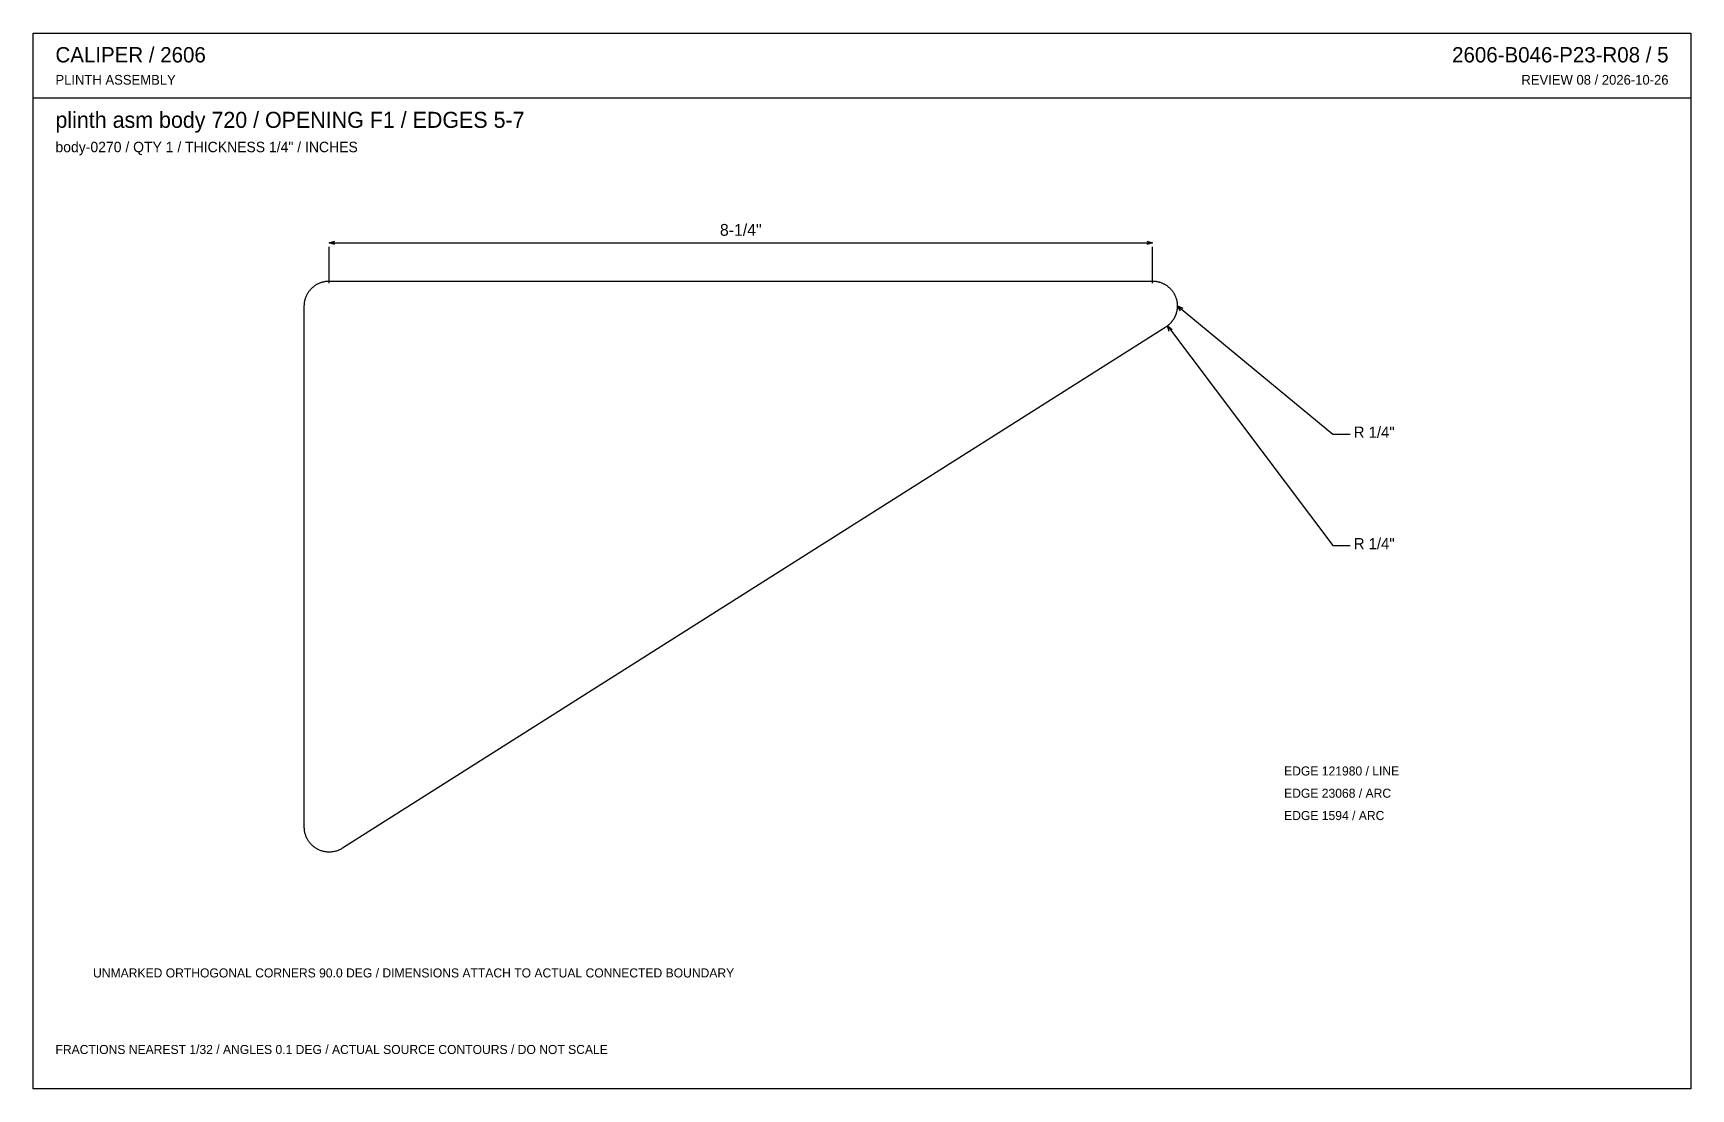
# Model space of a CAD drawing. Header units: inches. Extents: x 0.5 to 33.5, y 0.5 to 21.5.
import ezdxf
from ezdxf.enums import TextEntityAlignment as Align

# ---------------------------------------------------------------- set-up
doc = ezdxf.new("R2010")
doc.units = ezdxf.units.IN
doc.header["$MEASUREMENT"] = 0

msp = doc.modelspace()

# ---------------------------------------------------------------- linework, layer by layer
at = {"layer": 'ANNOTATION'}
for p, q in [((6.376, 17.347), (6.487, 17.382)), ((6.376, 17.347), (22.79, 17.347)), ((6.487, 17.312), (6.376, 17.347)), ((6.376, 16.542), (6.376, 17.264)), ((22.679, 17.382), (22.79, 17.347)), ((22.79, 17.347), (22.679, 17.312)), ((22.79, 16.542), (22.79, 17.264)), ((23.288, 16.086), (26.389, 13.528)), ((23.351, 15.989), (23.288, 16.086)), ((23.288, 16.086), (23.395, 16.042)), ((23.089, 15.688), (26.389, 11.306)), ((23.128, 15.578), (23.089, 15.688)), ((23.089, 15.688), (23.183, 15.62)), ((26.389, 13.528), (26.736, 13.528)), ((26.389, 11.306), (26.736, 11.306))]:
    msp.add_line(p, q, dxfattribs=at)
at = {"layer": 'OUTLINE'}
for p, q in [((0.472, 21.528), (33.528, 21.528)), ((0.472, 0.472), (0.472, 21.528)), ((33.528, 21.528), (33.528, 0.472)), ((0.472, 20.236), (33.528, 20.236)), ((6.142, 16.525), (6.153, 16.53)), ((6.153, 16.53), (6.164, 16.536)), ((6.164, 16.536), (6.175, 16.541)), ((6.175, 16.541), (6.186, 16.545)), ((6.186, 16.545), (6.197, 16.55)), ((6.197, 16.55), (6.209, 16.554)), ((6.209, 16.554), (6.22, 16.558)), ((6.22, 16.558), (6.232, 16.562)), ((6.232, 16.562), (6.244, 16.565)), ((6.244, 16.565), (6.256, 16.568)), ((6.256, 16.568), (6.267, 16.571)), ((6.267, 16.571), (6.279, 16.574)), ((6.279, 16.574), (6.291, 16.576)), ((6.291, 16.576), (6.303, 16.578)), ((6.303, 16.578), (6.315, 16.58)), ((6.315, 16.58), (6.328, 16.581)), ((6.328, 16.581), (6.34, 16.582)), ((6.34, 16.582), (6.352, 16.583)), ((6.352, 16.583), (6.364, 16.583)), ((6.364, 16.583), (6.376, 16.583)), ((6.376, 16.583), (22.79, 16.583)), ((22.79, 16.583), (22.803, 16.583)), ((22.803, 16.583), (22.815, 16.583)), ((22.815, 16.583), (22.827, 16.582)), ((22.827, 16.582), (22.839, 16.581)), ((22.839, 16.581), (22.851, 16.58)), ((22.851, 16.58), (22.863, 16.578)), ((22.863, 16.578), (22.875, 16.576)), ((22.875, 16.576), (22.887, 16.574)), ((22.887, 16.574), (22.899, 16.571)), ((22.899, 16.571), (22.911, 16.568)), ((22.911, 16.568), (22.923, 16.565)), ((22.923, 16.565), (22.935, 16.562)), ((22.935, 16.562), (22.946, 16.558)), ((22.946, 16.558), (22.958, 16.554)), ((22.958, 16.554), (22.969, 16.55)), ((22.969, 16.55), (22.981, 16.545)), ((22.981, 16.545), (22.992, 16.541)), ((22.992, 16.541), (23.003, 16.536)), ((23.003, 16.536), (23.014, 16.53)), ((23.014, 16.53), (23.025, 16.525)), ((5.891, 16.195), (5.894, 16.207)), ((5.894, 16.207), (5.897, 16.219)), ((5.897, 16.219), (5.901, 16.23)), ((5.901, 16.23), (5.904, 16.242)), ((5.904, 16.242), (5.908, 16.254)), ((5.908, 16.254), (5.912, 16.265)), ((5.912, 16.265), (5.917, 16.276)), ((5.917, 16.276), (5.922, 16.288)), ((5.922, 16.288), (5.927, 16.299)), ((5.927, 16.299), (5.932, 16.31)), ((5.932, 16.31), (5.938, 16.32)), ((5.938, 16.32), (5.944, 16.331)), ((5.944, 16.331), (5.95, 16.342)), ((5.95, 16.342), (5.956, 16.352)), ((5.956, 16.352), (5.963, 16.362)), ((5.963, 16.362), (5.97, 16.372)), ((5.97, 16.372), (5.977, 16.382)), ((5.977, 16.382), (5.984, 16.392)), ((5.984, 16.392), (5.992, 16.402)), ((5.992, 16.402), (6, 16.411)), ((6, 16.411), (6.008, 16.42)), ((6.008, 16.42), (6.016, 16.429)), ((6.016, 16.429), (6.025, 16.438)), ((6.025, 16.438), (6.033, 16.446)), ((6.033, 16.446), (6.042, 16.455)), ((6.042, 16.455), (6.052, 16.463)), ((6.052, 16.463), (6.061, 16.47)), ((6.061, 16.47), (6.07, 16.478)), ((6.07, 16.478), (6.08, 16.485)), ((6.08, 16.485), (6.09, 16.493)), ((6.09, 16.493), (6.1, 16.5)), ((6.1, 16.5), (6.11, 16.506)), ((6.11, 16.506), (6.121, 16.513)), ((6.121, 16.513), (6.131, 16.519)), ((6.131, 16.519), (6.142, 16.525)), ((23.025, 16.525), (23.035, 16.519)), ((23.035, 16.519), (23.046, 16.513)), ((23.046, 16.513), (23.056, 16.506)), ((23.056, 16.506), (23.067, 16.5)), ((23.067, 16.5), (23.077, 16.493)), ((23.077, 16.493), (23.087, 16.485)), ((23.087, 16.485), (23.096, 16.478)), ((23.096, 16.478), (23.106, 16.47)), ((23.106, 16.47), (23.115, 16.463)), ((23.115, 16.463), (23.124, 16.455)), ((23.124, 16.455), (23.133, 16.446)), ((23.133, 16.446), (23.142, 16.438)), ((23.142, 16.438), (23.15, 16.429)), ((23.15, 16.429), (23.159, 16.42)), ((23.159, 16.42), (23.167, 16.411)), ((23.167, 16.411), (23.175, 16.402)), ((23.175, 16.402), (23.182, 16.392)), ((23.182, 16.392), (23.19, 16.382)), ((23.19, 16.382), (23.197, 16.372)), ((23.197, 16.372), (23.204, 16.362)), ((23.204, 16.362), (23.21, 16.352)), ((23.21, 16.352), (23.217, 16.342)), ((23.217, 16.342), (23.223, 16.331)), ((23.223, 16.331), (23.229, 16.32)), ((23.229, 16.32), (23.234, 16.31)), ((23.234, 16.31), (23.24, 16.299)), ((23.24, 16.299), (23.245, 16.288)), ((23.245, 16.288), (23.25, 16.276)), ((23.25, 16.276), (23.254, 16.265)), ((23.254, 16.265), (23.258, 16.254)), ((23.258, 16.254), (23.262, 16.242)), ((23.262, 16.242), (23.266, 16.23)), ((23.266, 16.23), (23.27, 16.219)), ((23.27, 16.219), (23.273, 16.207)), ((23.273, 16.207), (23.275, 16.195)), ((5.879, 16.098), (5.88, 16.11)), ((5.879, 16.086), (5.879, 16.098)), ((5.879, 5.692), (5.879, 16.086)), ((5.88, 16.123), (5.881, 16.135)), ((5.88, 16.11), (5.88, 16.123)), ((5.881, 16.135), (5.883, 16.147)), ((5.883, 16.147), (5.884, 16.159)), ((5.884, 16.159), (5.886, 16.171)), ((5.886, 16.171), (5.889, 16.183)), ((5.889, 16.183), (5.891, 16.195)), ((23.237, 15.867), (23.233, 15.86)), ((23.24, 15.874), (23.237, 15.867)), ((23.243, 15.881), (23.24, 15.874)), ((23.247, 15.888), (23.243, 15.881)), ((23.25, 15.896), (23.247, 15.888)), ((23.253, 15.903), (23.25, 15.896)), ((23.255, 15.91), (23.253, 15.903)), ((23.258, 15.917), (23.255, 15.91)), ((23.261, 15.925), (23.258, 15.917)), ((23.263, 15.932), (23.261, 15.925)), ((23.266, 15.94), (23.263, 15.932)), ((23.268, 15.947), (23.266, 15.94)), ((23.27, 15.955), (23.268, 15.947)), ((23.272, 15.962), (23.27, 15.955)), ((23.274, 15.97), (23.272, 15.962)), ((23.276, 15.977), (23.274, 15.97)), ((23.275, 16.195), (23.278, 16.183)), ((23.277, 15.985), (23.276, 15.977)), ((23.279, 15.993), (23.277, 15.985)), ((23.278, 16.183), (23.28, 16.171)), ((23.28, 16), (23.279, 15.993)), ((23.28, 16.171), (23.282, 16.159)), ((23.281, 16.008), (23.28, 16)), ((23.283, 16.016), (23.281, 16.008)), ((23.282, 16.159), (23.284, 16.147)), ((23.284, 16.024), (23.283, 16.016)), ((23.284, 16.147), (23.285, 16.135)), ((23.285, 16.031), (23.284, 16.024)), ((23.285, 16.135), (23.286, 16.123)), ((23.286, 16.047), (23.285, 16.039)), ((23.285, 16.039), (23.285, 16.031)), ((23.286, 16.123), (23.287, 16.11)), ((23.287, 16.055), (23.286, 16.047)), ((23.287, 16.11), (23.287, 16.098)), ((23.287, 16.098), (23.288, 16.086)), ((23.288, 16.078), (23.287, 16.07)), ((23.287, 16.07), (23.287, 16.063)), ((23.287, 16.063), (23.287, 16.055)), ((23.288, 16.086), (23.288, 16.078)), ((23.056, 15.666), (6.642, 5.272)), ((23.063, 15.67), (23.056, 15.666)), ((23.069, 15.675), (23.063, 15.67)), ((23.076, 15.679), (23.069, 15.675)), ((23.082, 15.684), (23.076, 15.679)), ((23.089, 15.688), (23.082, 15.684)), ((23.095, 15.693), (23.089, 15.688)), ((23.101, 15.698), (23.095, 15.693)), ((23.107, 15.703), (23.101, 15.698)), ((23.113, 15.708), (23.107, 15.703)), ((23.119, 15.713), (23.113, 15.708)), ((23.125, 15.718), (23.119, 15.713)), ((23.13, 15.723), (23.125, 15.718)), ((23.136, 15.729), (23.13, 15.723)), ((23.142, 15.734), (23.136, 15.729)), ((23.147, 15.74), (23.142, 15.734)), ((23.153, 15.745), (23.147, 15.74)), ((23.158, 15.751), (23.153, 15.745)), ((23.163, 15.757), (23.158, 15.751)), ((23.168, 15.763), (23.163, 15.757)), ((23.173, 15.769), (23.168, 15.763)), ((23.178, 15.775), (23.173, 15.769)), ((23.183, 15.781), (23.178, 15.775)), ((23.188, 15.787), (23.183, 15.781)), ((23.192, 15.794), (23.188, 15.787)), ((23.197, 15.8), (23.192, 15.794)), ((23.201, 15.806), (23.197, 15.8)), ((23.206, 15.813), (23.201, 15.806)), ((23.21, 15.819), (23.206, 15.813)), ((23.214, 15.826), (23.21, 15.819)), ((23.218, 15.833), (23.214, 15.826)), ((23.222, 15.839), (23.218, 15.833)), ((23.226, 15.846), (23.222, 15.839)), ((23.23, 15.853), (23.226, 15.846)), ((23.233, 15.86), (23.23, 15.853)), ((5.879, 5.675), (5.879, 5.692)), ((5.88, 5.659), (5.879, 5.675)), ((5.882, 5.642), (5.88, 5.659)), ((5.884, 5.626), (5.882, 5.642)), ((5.886, 5.609), (5.884, 5.626)), ((5.889, 5.593), (5.886, 5.609)), ((5.893, 5.577), (5.889, 5.593)), ((5.897, 5.561), (5.893, 5.577)), ((5.901, 5.545), (5.897, 5.561)), ((5.907, 5.529), (5.901, 5.545)), ((5.912, 5.513), (5.907, 5.529)), ((5.918, 5.498), (5.912, 5.513)), ((5.925, 5.483), (5.918, 5.498)), ((5.932, 5.468), (5.925, 5.483)), ((5.94, 5.453), (5.932, 5.468)), ((5.948, 5.439), (5.94, 5.453)), ((5.957, 5.425), (5.948, 5.439)), ((5.966, 5.411), (5.957, 5.425)), ((5.976, 5.397), (5.966, 5.411)), ((5.986, 5.384), (5.976, 5.397)), ((5.996, 5.371), (5.986, 5.384)), ((6.007, 5.359), (5.996, 5.371)), ((6.018, 5.346), (6.007, 5.359)), ((6.03, 5.335), (6.018, 5.346)), ((6.042, 5.323), (6.03, 5.335)), ((6.055, 5.312), (6.042, 5.323)), ((6.068, 5.302), (6.055, 5.312)), ((6.081, 5.292), (6.068, 5.302)), ((6.094, 5.282), (6.081, 5.292)), ((6.108, 5.273), (6.094, 5.282)), ((6.122, 5.264), (6.108, 5.273)), ((6.137, 5.256), (6.122, 5.264)), ((6.151, 5.248), (6.137, 5.256)), ((6.166, 5.241), (6.151, 5.248)), ((6.181, 5.234), (6.166, 5.241)), ((6.197, 5.228), (6.181, 5.234)), ((6.212, 5.222), (6.197, 5.228)), ((6.228, 5.217), (6.212, 5.222)), ((6.244, 5.212), (6.228, 5.217)), ((6.26, 5.208), (6.244, 5.212)), ((6.276, 5.205), (6.26, 5.208)), ((6.292, 5.202), (6.276, 5.205)), ((6.309, 5.199), (6.292, 5.202)), ((6.325, 5.197), (6.309, 5.199)), ((6.342, 5.196), (6.325, 5.197)), ((6.358, 5.195), (6.342, 5.196)), ((6.375, 5.194), (6.358, 5.195)), ((6.392, 5.195), (6.375, 5.194)), ((6.408, 5.195), (6.392, 5.195)), ((6.425, 5.197), (6.408, 5.195)), ((6.441, 5.199), (6.425, 5.197)), ((6.458, 5.201), (6.441, 5.199)), ((6.474, 5.204), (6.458, 5.201)), ((6.49, 5.208), (6.474, 5.204)), ((6.506, 5.212), (6.49, 5.208)), ((6.522, 5.216), (6.506, 5.212)), ((6.538, 5.221), (6.522, 5.216)), ((6.554, 5.227), (6.538, 5.221)), ((6.569, 5.233), (6.554, 5.227)), ((6.584, 5.24), (6.569, 5.233)), ((6.599, 5.247), (6.584, 5.24)), ((6.614, 5.255), (6.599, 5.247)), ((6.628, 5.263), (6.614, 5.255)), ((6.642, 5.272), (6.628, 5.263)), ((33.528, 0.472), (0.472, 0.472))]:
    msp.add_line(p, q, dxfattribs=at)

# ---------------------------------------------------------------- texts
at = {"layer": 'ANNOTATION'}
for s, height, p in [('CALIPER / 2606', 0.30556, (0.917, 20.944)), ('PLINTH ASSEMBLY', 0.19444, (0.917, 20.5)), ('plinth asm body 720 / OPENING F1 / EDGES 5-7', 0.31944, (0.917, 19.639)), ('body-0270 / QTY 1 / THICKNESS 1/4" / INCHES', 0.20833, (0.917, 19.153)), ('R 1/4"', 0.2222, (26.806, 13.458)), ('R 1/4"', 0.2222, (26.806, 11.236)), ('EDGE 121980 / LINE', 0.18056, (25.417, 6.722)), ('EDGE 23068 / ARC', 0.18056, (25.417, 6.278)), ('EDGE 1594 / ARC', 0.18056, (25.417, 5.833)), ('UNMARKED ORTHOGONAL CORNERS 90.0 DEG / DIMENSIONS ATTACH TO ACTUAL CONNECTED BOUNDARY', 0.18056, (1.667, 2.694)), ('FRACTIONS NEAREST 1/32 / ANGLES 0.1 DEG / ACTUAL SOURCE CONTOURS / DO NOT SCALE', 0.18056, (0.917, 1.167))]:
    msp.add_text(s, height=height, dxfattribs=at).set_placement(p)
for s, height, p in [('2606-B046-P23-R08 / 5', 0.30556, (33.083, 20.944)), ('REVIEW 08 / 2026-10-26', 0.19444, (33.083, 20.5))]:
    msp.add_text(s, height=height, dxfattribs=at).set_placement(p, align=Align.RIGHT)
msp.add_text('8-1/4"', height=0.2361, dxfattribs=at).set_placement((14.583, 17.486), align=Align.CENTER)

doc.saveas('drawing.dxf')
